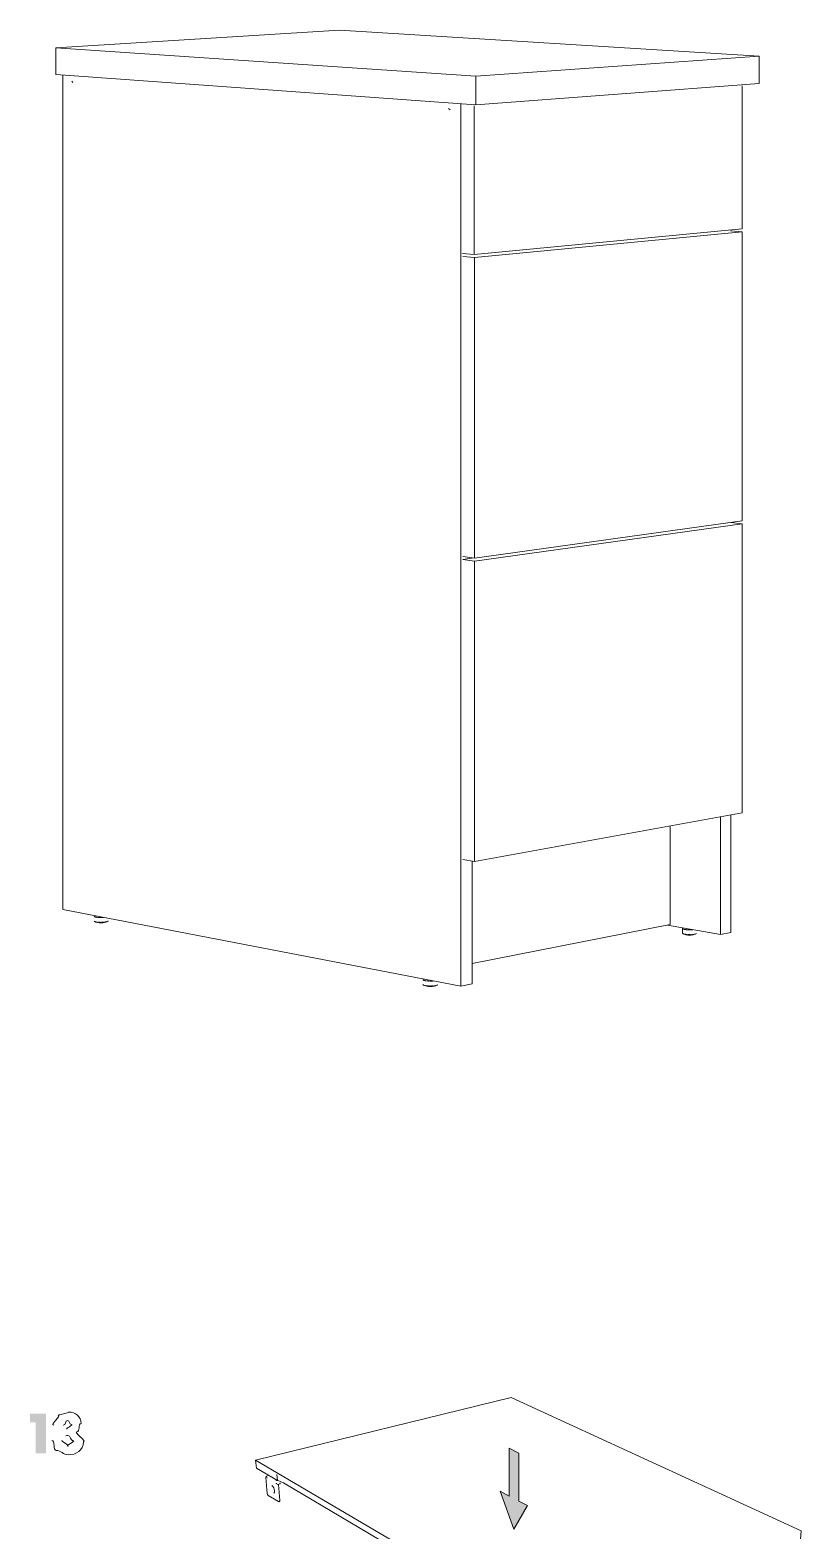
# Model space of a CAD drawing. Header units: metres. Extents: x -27.1 to 47.9, y -10.7 to 6.6.
# Drawn here: x 8.58 to 11.21, y 0.01 to 5.13 of the extents above; entities that cross this region are included whole.
import ezdxf

# ---------------------------------------------------------------- set-up
doc = ezdxf.new("R2010")
doc.units = ezdxf.units.M
doc.header["$MEASUREMENT"] = 0
doc.layers.add('PDF_Working_Num_Penna__7_Num_Penna__7_Num_Penna__7_Num_Penna__7_Num_Penna__7_Num_Penna__7', color=7, linetype='Continuous', lineweight=18)

msp = doc.modelspace()

# ---------------------------------------------------------------- hatches: boundary and pattern name
at = {"layer": 'PDF_Working_Num_Penna__7_Num_Penna__7_Num_Penna__7_Num_Penna__7_Num_Penna__7_Num_Penna__7', "linetype": 'Continuous', "lineweight": 18}
for points in [[(8.598, 0.382), (8.598, 0.2765), (8.6332, 0.2765), (8.6332, 0.4117), (8.5787, 0.4117), (8.5787, 0.382)], [(10.2488, 0.1134), (10.2488, 0.2769), (10.2156, 0.2945), (10.2156, 0.1306), (10.1843, 0.1467), (10.2313, 0.018), (10.2786, 0.0981)]]:
    msp.add_hatch(color=7, dxfattribs=at).paths.add_polyline_path(points)

# ---------------------------------------------------------------- linework, layer by layer
at = {"layer": 'PDF_Working_Num_Penna__7_Num_Penna__7_Num_Penna__7_Num_Penna__7_Num_Penna__7_Num_Penna__7', "color": 7, "linetype": 'Continuous', "lineweight": 18, "flags": 128}
for points in [[(9.6361, 5.1348), (8.6672, 5.0741)], [(9.6361, 5.1348), (11.0689, 5.045), (11.0689, 4.952)], [(8.6672, 5.0741), (8.6672, 4.9827)], [(8.6672, 5.0741), (10.1011, 4.9768)], [(11.0689, 5.045), (10.1011, 4.9768), (10.1011, 4.8799)], [(8.6672, 4.9827), (10.1011, 4.8799)], [(8.6912, 2.1324), (8.6912, 4.981)], [(10.1011, 4.8799), (11.0689, 4.952)], [(11.0111, 4.4557), (11.0111, 4.9439)], [(10.0505, 4.8835), (10.0505, 1.8708)], [(10.0963, 4.8756), (10.0963, 4.3681)], [(10.0566, 4.3717), (10.0963, 4.3681), (11.0111, 4.4557)], [(10.0968, 4.3578), (11.0116, 4.4458), (10.972, 4.4492)], [(11.0116, 3.4594), (11.0116, 4.4458)], [(10.0968, 3.3324), (10.0968, 4.3578), (10.057, 4.3614)], [(11.0116, 3.4594), (10.0968, 3.3324), (10.057, 3.3377)], [(10.9737, 3.4541), (11.0116, 3.4494), (10.0968, 3.322)], [(11.0116, 2.463), (11.0116, 3.4494)], [(10.095, 3.3327), (10.057, 3.3274)], [(10.0968, 2.2967), (10.0968, 3.322), (10.057, 3.3274)], [(11.0116, 2.463), (10.0968, 2.2967), (10.057, 2.3037)], [(10.7649, 2.0814), (10.7649, 2.4182)], [(10.9368, 2.4494), (10.9368, 2.0473)], [(10.9724, 2.4559), (10.9724, 2.0544)], [(10.0888, 2.2981), (10.0888, 1.8785)], [(10.0505, 1.8708), (8.6912, 2.1324)], [(10.0888, 1.9487), (10.7649, 2.0814)], [(10.7561, 2.0796), (10.9368, 2.0473), (10.9724, 2.0544)], [(10.0888, 1.8785), (10.0505, 1.8708)], [(10.2723, -0.29), (9.3494, 0.2533)], [(9.4219, 0.2041), (9.4237, 0.1832)], [(9.4274, 0.1701), (9.4321, 0.1155)]]:
    msp.add_lwpolyline(points, dxfattribs=at)
for points in [[(8.7216, 4.9597), (8.7248, 4.956)], [(10.0088, 4.8666), (10.0141, 4.8621)], [(8.8399, 2.0908), (8.8401, 2.0908), (8.8402, 2.0908)], [(8.8417, 2.0913), (8.8419, 2.0913)], [(10.8088, 2.0665), (10.809, 2.0665)], [(10.8135, 2.065), (10.8138, 2.065), (10.814, 2.0649)], [(10.8513, 2.0489), (10.8515, 2.0489)], [(9.9253, 1.8906), (9.9255, 1.8906)], [(9.9662, 1.8735), (9.9664, 1.8735), (9.9666, 1.8735)], [(9.968, 1.874), (9.9682, 1.874)], [(10.2488, 0.1134), (10.2488, 0.2769), (10.2156, 0.2945), (10.2156, 0.1306), (10.1843, 0.1467), (10.2313, 0.018), (10.2786, 0.0981)], [(9.3865, 0.1974), (9.386, 0.1972), (9.3854, 0.1969), (9.385, 0.1964), (9.3847, 0.196), (9.3844, 0.1954), (9.3843, 0.1948), (9.3843, 0.1942)], [(9.3865, 0.1974), (9.3886, 0.198)], [(9.3883, 0.1918), (9.3885, 0.1917), (9.3887, 0.1918), (9.3889, 0.192), (9.389, 0.1922), (9.389, 0.1926)], [(9.3884, 0.2008), (9.3886, 0.2014), (9.3888, 0.2019), (9.3891, 0.2024), (9.3895, 0.2029)], [(9.4191, 0.1825), (9.4193, 0.1831), (9.4195, 0.1837), (9.4198, 0.1842), (9.4201, 0.1847)], [(9.4197, 0.1747), (9.4198, 0.1743), (9.4199, 0.1738), (9.4201, 0.1733), (9.4203, 0.1729), (9.4206, 0.1726), (9.4208, 0.1724)], [(9.4249, 0.17), (9.4212, 0.1722)], [(9.4274, 0.1701), (9.4274, 0.1703), (9.4275, 0.1705), (9.4277, 0.1707), (9.4278, 0.1708)], [(9.4306, 0.1714), (9.4312, 0.1717), (9.4318, 0.172), (9.4324, 0.1725), (9.4329, 0.1731), (9.4332, 0.1737), (9.4335, 0.1744), (9.4336, 0.1751)], [(9.4274, 0.1114), (9.4278, 0.1111), (9.4281, 0.1111)], [(9.4285, 0.1111), (9.4309, 0.1118), (9.4312, 0.1119), (9.4315, 0.1121), (9.4318, 0.1125), (9.4319, 0.1129), (9.4321, 0.1135), (9.4321, 0.1141), (9.4321, 0.1147)]]:
    msp.add_lwpolyline(points, close=True, dxfattribs=at)
for points in [[(8.7982, 2.1088, 0.000369), (8.7979, 2.109)], [(8.7981, 2.1101, -0.019749), (8.7985, 2.1106)], [(8.7985, 2.1082), (8.7988, 2.1082, 0.038828)], [(8.8009, 2.1072), (8.8012, 2.1072, 0.003068), (8.8023, 2.1068), (8.8026, 2.1067), (8.8028, 2.1067)], [(8.8044, 2.1063), (8.8047, 2.1063), (8.8049, 2.1063), (8.8051, 2.1063, 0.009408), (8.8064, 2.1061, 0.188708), (8.8074, 2.1059, 0.009375)], [(8.81, 2.1056, 0.00839), (8.8116, 2.1055, 0.121257), (8.8129, 2.1054, 0.007978), (8.8145, 2.1053, 0.109201), (8.8158, 2.1052, 0.002479)], [(8.8189, 2.1051, 0.002508), (8.8206, 2.1051, 0.115385), (8.822, 2.1051, 0.0025), (8.8238, 2.1052, 0.11284), (8.8251, 2.1052, 0.000113), (8.8268, 2.1053, 0.111873), (8.8281, 2.1053, 0.002952), (8.8298, 2.1054, 0.094334)], [(8.821, 2.0887), (8.8212, 2.0887, 0.073171)], [(10.8082, 2.069), (10.808, 2.069), (10.8077, 2.0689), (10.8077, 2.0685, -0.087484)], [(10.8099, 2.066, 0.014486), (10.8101, 2.066), (10.8103, 2.0659)], [(10.8118, 2.0654), (10.812, 2.0654), (10.8122, 2.0654, 0.011473)], [(10.819, 2.0642, 0.004381), (10.8206, 2.064, 0.125068), (10.8218, 2.0638, -0.000215), (10.8235, 2.0637, 0.104193)], [(10.8278, 2.0635, 0.005025), (10.8296, 2.0634, 0.093553), (10.8309, 2.0634, 0.000082), (10.8327, 2.0634, 0.108588), (10.8341, 2.0634, 0.005168), (10.8358, 2.0634, 0.108827), (10.8372, 2.0635, 0.003044), (10.8389, 2.0635, 0.117385), (10.8402, 2.0636, 0.016041), (10.8418, 2.0637, 0.13161), (10.843, 2.0638, 0.017329)], [(9.9224, 1.8917), (9.9228, 1.8917, 0.005465), (9.9234, 1.8912, 0.006722), (9.9237, 1.8911), (9.9238, 1.8911)], [(9.9269, 1.8901), (9.9273, 1.8901), (9.9274, 1.8901), (9.9276, 1.8901, 0.009254), (9.9291, 1.8897), (9.9294, 1.8896), (9.9295, 1.8896), (9.9297, 1.8896), (9.9299, 1.8896, 0.011498), (9.9314, 1.8894, 0.170524), (9.9325, 1.8892, 0.005316)], [(9.9354, 1.8889, 0.014115), (9.9371, 1.8887, 0.135947), (9.9384, 1.8886, 0.002335), (9.9401, 1.8885, 0.101144), (9.9415, 1.8885, 0.002386)], [(9.9447, 1.8884, 0.000016), (9.9466, 1.8884, 0.103025), (9.948, 1.8884, 0.011869), (9.9498, 1.8884, 0.108028), (9.9512, 1.8884, -0.002906), (9.953, 1.8885, 0.111666), (9.9543, 1.8886, 0.002337), (9.9561, 1.8887, 0.089997)]]:
    msp.add_lwpolyline(points, format="xyb", close=True, dxfattribs=at)
for points in [[(8.845, 2.0929, -0.236831), (8.798, 2.0924)], [(10.8078, 2.0676), (10.8077, 2.0679), (10.8073, 2.0677), (10.8073, 2.0516, 0.061638), (10.8078, 2.0514), (10.8076, 2.0513, 0.245044), (10.8555, 2.0508)], [(9.971, 1.8758, -0.245908), (9.9215, 1.8755)], [(10.2731, -0.3214), (10.1745, -0.2629, 0.159648), (10.161, -0.2492), (9.4444, 0.1758, 0.08361), (9.4237, 0.1832), (9.352, 0.2259), (9.3494, 0.2533), (10.2228, 0.4673), (11.2124, 0.0113), (11.2111, -0.0178)], [(9.3843, 0.1942), (9.3892, 0.1394, 0.212842), (9.3923, 0.1327), (9.4274, 0.1114)], [(9.412, 0.1401, 0.1964), (9.4138, 0.1488, 0.257965), (9.4047, 0.1664)]]:
    msp.add_lwpolyline(points, format="xyb", dxfattribs=at)
at = {"layer": 'PDF_Working_Num_Penna__7_Num_Penna__7_Num_Penna__7_Num_Penna__7_Num_Penna__7_Num_Penna__7', "color": 7, "linetype": 'Continuous', "lineweight": 18}
for centre, radius, start, end in [((8.7986, 2.1062), 0.00286, 101.1495, 105.3315), ((8.7969, 2.1134), 0.00525, 285.6785, 287.72), ((8.7986, 2.0927), 0.000549, 231.4954, 255.3745), ((8.8028, 2.0919), 0.00126, 241.5229, 280.3613), ((8.8048, 2.0915), 0.00125, 239.9144, 283.9289), ((8.8071, 2.0914), 0.00157, 243.2619, 282.4075), ((8.8097, 2.0915), 0.00197, 247.5414, 280.9774), ((8.8183, 2.0923), 0.00322, 257.2323, 280.6749), ((8.8182, 2.0902), 0.00144, 265.4772, 274.5228), ((8.8213, 2.0923), 0.00328, 258.3735, 281.6265), ((8.8243, 2.0925), 0.00345, 260.633, 282.5057), ((8.833, 2.0917), 0.00207, 260.1984, 292.8077), ((8.838, 2.0917), 0.00139, 258.1532, 298.9083), ((8.8398, 2.0926), 0.00188, 292.0906, 297.7189), ((8.8433, 2.0927), 0.00092, 262.3838, 304.6879), ((8.8425, 2.0962), 0.00474, 280.2056, 282.4143), ((8.8443, 2.0935), 0.00122, 287.2465, 296.9724), ((8.849, 2.0795), 0.014, 105.0668, 105.9814), ((8.8438, 2.099), 0.00575, 286.9625, 288.5269), ((10.808, 2.0671), 0.00141, 109.4588, 117.3986), ((10.807, 2.0711), 0.0023, 287.7586, 292.514), ((10.8089, 2.0663), 0.000452, 107.2129, 125.9172), ((10.812, 2.0506), 0.00133, 241.9369, 278.0471), ((10.7941, 1.9158), 0.1504, 80.8893, 81.4375), ((10.8187, 2.0498), 0.00185, 243.7019, 279.2665), ((10.8516, 2.0493), 0.000636, 282.6256, 296.9721), ((10.8548, 2.0546), 0.0036, 283.1519, 286.501), ((10.8214, 2.0502), 0.00255, 251.0827, 278.8324), ((10.8243, 2.0504), 0.00299, 253.4072, 277.9608), ((10.8273, 2.0504), 0.00318, 255.6762, 279.6597), ((10.8303, 2.0505), 0.00339, 257.5355, 280.4275), ((10.8305, 2.048), 0.0011, 269.1446, 278.4836), ((10.8334, 2.0502), 0.00308, 258.1237, 282.9133), ((10.8363, 2.0484), 0.00151, 263.7557, 276.2443), ((10.8393, 2.0505), 0.00321, 261.8466, 284.6328), ((9.9217, 1.8925), 0.00131, 100.9674, 111.3212), ((9.9223, 1.893), 0.00146, 106.3757, 113.8969), ((9.9291, 1.8899), 0.000249, 212.0715, 249.9465), ((9.9379, 1.8746), 0.00277, 251.9619, 279.0379), ((9.941, 1.875), 0.00342, 255.6989, 278.8009), ((9.9441, 1.8749), 0.00334, 257.1921, 281.3389), ((9.9472, 1.8748), 0.00331, 258.6081, 282.8672), ((9.9504, 1.8751), 0.00352, 260.7913, 283.2103), ((9.9535, 1.8746), 0.00291, 260.247, 286.4859), ((9.9565, 1.8741), 0.00224, 259.043, 291.3955), ((9.9593, 1.8742), 0.00201, 259.8891, 294.0731), ((9.962, 1.8741), 0.00153, 257.7902, 298.8304), ((9.9678, 1.8761), 0.00218, 288.0604, 293.7886), ((9.9695, 1.8754), 0.00082, 261.6969, 308.9048), ((9.9704, 1.879), 0.00328, 282.6944, 286.7927)]:
    msp.add_arc(centre, radius, start, end, dxfattribs=at)
for points in [[(8.7978, 2.1096), (8.7979, 2.1096), (8.7976, 2.1095), (8.7976, 2.1095)], [(8.7976, 2.1095), (8.7977, 2.1095), (8.7978, 2.1094), (8.7978, 2.1094)], [(8.7981, 2.1099), (8.7982, 2.1099), (8.7978, 2.1096), (8.7979, 2.1096)], [(8.7978, 2.109), (8.7979, 2.109), (8.7979, 2.1088), (8.7979, 2.1088)], [(8.7981, 2.1101), (8.7983, 2.1101), (8.7979, 2.1101), (8.7979, 2.1101)], [(8.7979, 2.1101), (8.798, 2.1101), (8.798, 2.1099), (8.798, 2.1099)], [(8.7979, 2.1093), (8.798, 2.1093), (8.7979, 2.109), (8.798, 2.109)], [(8.7982, 2.1088), (8.7983, 2.1088), (8.7983, 2.1084), (8.7985, 2.1084)], [(8.7983, 2.1084), (8.7985, 2.1084), (8.7985, 2.1082), (8.7985, 2.1082)], [(8.7986, 2.1107), (8.7987, 2.1107), (8.7985, 2.1105), (8.7985, 2.1105)], [(8.7987, 2.1107), (8.7988, 2.1107), (8.7986, 2.1107), (8.7986, 2.1107)], [(8.7993, 2.1079), (8.7995, 2.1079), (8.7993, 2.1078), (8.7993, 2.1078)], [(8.7993, 2.1078), (8.7994, 2.1078), (8.7995, 2.1077), (8.7995, 2.1077)], [(8.7998, 2.1077), (8.8001, 2.1077), (8.8003, 2.1074), (8.8006, 2.1074)], [(8.8006, 2.1074), (8.8007, 2.1074), (8.8006, 2.1072), (8.8006, 2.1072)], [(8.8006, 2.1072), (8.8007, 2.1072), (8.8009, 2.1072), (8.8009, 2.1072)], [(8.8022, 2.1069), (8.8023, 2.1069), (8.8023, 2.1068), (8.8023, 2.1068)], [(8.803, 2.1067), (8.8034, 2.1067), (8.8038, 2.1064), (8.8042, 2.1064)], [(8.8042, 2.1064), (8.8043, 2.1064), (8.8044, 2.1063), (8.8044, 2.1063)], [(8.8089, 2.1057), (8.8093, 2.1057), (8.8097, 2.1056), (8.81, 2.1056)], [(8.8175, 2.1052), (8.818, 2.1052), (8.8184, 2.1052), (8.8189, 2.1052)], [(8.7976, 2.0934), (8.7976, 2.0934), (8.7976, 2.0933), (8.7976, 2.0933)], [(8.7976, 2.0934), (8.7977, 2.0934), (8.7977, 2.0933), (8.7977, 2.0933)], [(8.7976, 2.0933), (8.7978, 2.0933), (8.7977, 2.0931), (8.7977, 2.0931)], [(8.7977, 2.0929), (8.7978, 2.0929), (8.7977, 2.0927), (8.7978, 2.0927)], [(8.7977, 2.0929), (8.7979, 2.0929), (8.798, 2.0927), (8.7982, 2.0927)], [(8.7978, 2.0927), (8.7979, 2.0927), (8.7979, 2.0926), (8.7979, 2.0926)], [(8.7979, 2.0926), (8.798, 2.0926), (8.7981, 2.0925), (8.7981, 2.0925)], [(8.7983, 2.0923), (8.7984, 2.0923), (8.7983, 2.0921), (8.7984, 2.0921)], [(8.7984, 2.0921), (8.7985, 2.0921), (8.7985, 2.092), (8.7985, 2.092)], [(8.7985, 2.092), (8.7986, 2.092), (8.7987, 2.0919), (8.7987, 2.0919)], [(8.7988, 2.0922), (8.7989, 2.0922), (8.7988, 2.092), (8.7988, 2.092)], [(8.7992, 2.0918), (8.7994, 2.0918), (8.7993, 2.0916), (8.7993, 2.0916)], [(8.7992, 2.0918), (8.7994, 2.0918), (8.7996, 2.0916), (8.7998, 2.0916)], [(8.7993, 2.0916), (8.7994, 2.0916), (8.7994, 2.0914), (8.7994, 2.0914)], [(8.7995, 2.0914), (8.7996, 2.0914), (8.7996, 2.0914), (8.7997, 2.0914)], [(8.7998, 2.0915), (8.8, 2.0915), (8.7997, 2.0914), (8.7997, 2.0914)], [(8.7998, 2.0916), (8.7999, 2.0916), (8.7998, 2.0915), (8.7998, 2.0915)], [(8.8005, 2.0913), (8.8006, 2.0913), (8.8005, 2.0911), (8.8006, 2.0911)], [(8.8005, 2.0913), (8.8008, 2.0913), (8.801, 2.0911), (8.8012, 2.0911)], [(8.8006, 2.0911), (8.8007, 2.0911), (8.8007, 2.091), (8.8007, 2.091)], [(8.8007, 2.091), (8.8008, 2.091), (8.8008, 2.0909), (8.8009, 2.0909)], [(8.8009, 2.0909), (8.8009, 2.0909), (8.801, 2.0909), (8.801, 2.0909)], [(8.8012, 2.091), (8.8014, 2.091), (8.801, 2.0909), (8.801, 2.0909)], [(8.8012, 2.0911), (8.8014, 2.0911), (8.8012, 2.091), (8.8012, 2.091)], [(8.8022, 2.0908), (8.8023, 2.0908), (8.8022, 2.0906), (8.8022, 2.0906)], [(8.8022, 2.0906), (8.8024, 2.0906), (8.8023, 2.0905), (8.8024, 2.0905)], [(8.8024, 2.0905), (8.8025, 2.0905), (8.8025, 2.0904), (8.8026, 2.0904)], [(8.803, 2.0905), (8.8032, 2.0905), (8.8027, 2.0904), (8.8028, 2.0904)], [(8.803, 2.0907), (8.8031, 2.0907), (8.8029, 2.0905), (8.803, 2.0905)], [(8.8041, 2.0904), (8.8043, 2.0904), (8.8042, 2.0902), (8.8042, 2.0902)], [(8.8042, 2.0902), (8.8043, 2.0902), (8.8043, 2.09), (8.8044, 2.09)], [(8.8044, 2.09), (8.8045, 2.09), (8.8045, 2.09), (8.8045, 2.09)], [(8.805, 2.0901), (8.8051, 2.0901), (8.8049, 2.09), (8.8049, 2.09)], [(8.8051, 2.0902), (8.8052, 2.0902), (8.805, 2.0901), (8.805, 2.0901)], [(8.8072, 2.0896), (8.8073, 2.0896), (8.807, 2.0896), (8.8071, 2.0896)], [(8.8074, 2.0897), (8.8075, 2.0897), (8.8072, 2.0896), (8.8072, 2.0896)], [(8.8074, 2.0899), (8.8076, 2.0899), (8.8074, 2.0897), (8.8074, 2.0897)], [(8.8091, 2.0894), (8.8092, 2.0894), (8.8089, 2.0896), (8.8089, 2.0896)], [(8.8091, 2.0894), (8.8092, 2.0894), (8.8092, 2.0893), (8.8093, 2.0893)], [(8.8093, 2.0893), (8.8094, 2.0893), (8.8094, 2.0893), (8.8095, 2.0893)], [(8.8095, 2.0893), (8.8096, 2.0893), (8.8096, 2.0893), (8.8097, 2.0893)], [(8.8098, 2.0893), (8.8098, 2.0893), (8.8096, 2.0893), (8.8097, 2.0893)], [(8.81, 2.0894), (8.8101, 2.0894), (8.8098, 2.0893), (8.8098, 2.0893)], [(8.81, 2.0896), (8.8102, 2.0896), (8.81, 2.0894), (8.81, 2.0894)], [(8.8117, 2.0892), (8.8119, 2.0892), (8.8116, 2.0894), (8.8116, 2.0894)], [(8.8116, 2.0894), (8.812, 2.0894), (8.8124, 2.0893), (8.8129, 2.0893)], [(8.8119, 2.0891), (8.8121, 2.0891), (8.8117, 2.0892), (8.8117, 2.0892)], [(8.8119, 2.0891), (8.8121, 2.0891), (8.8122, 2.089), (8.8122, 2.089)], [(8.8128, 2.0892), (8.8129, 2.0892), (8.8126, 2.0891), (8.8126, 2.0891)], [(8.8129, 2.0893), (8.813, 2.0893), (8.8127, 2.0892), (8.8128, 2.0892)], [(8.8145, 2.0892), (8.815, 2.0892), (8.8154, 2.0892), (8.8158, 2.0892)], [(8.8147, 2.089), (8.8149, 2.089), (8.8145, 2.0891), (8.8146, 2.0891)], [(8.8149, 2.0889), (8.8149, 2.0889), (8.8147, 2.089), (8.8147, 2.089)], [(8.8149, 2.0889), (8.8149, 2.0889), (8.815, 2.0889), (8.8151, 2.0889)], [(8.8151, 2.0889), (8.8152, 2.0889), (8.8152, 2.0889), (8.8153, 2.0889)], [(8.8156, 2.0889), (8.8156, 2.0889), (8.8153, 2.0889), (8.8154, 2.0889)], [(8.8157, 2.089), (8.8159, 2.089), (8.8155, 2.0889), (8.8156, 2.0889)], [(8.8158, 2.0892), (8.8159, 2.0892), (8.8157, 2.089), (8.8157, 2.089)], [(8.8177, 2.0888), (8.8179, 2.0888), (8.8175, 2.089), (8.8176, 2.089)], [(8.8179, 2.0888), (8.8181, 2.0888), (8.8177, 2.0888), (8.8177, 2.0888)], [(8.8179, 2.0888), (8.818, 2.0888), (8.8181, 2.0888), (8.8181, 2.0888)], [(8.8186, 2.0888), (8.8187, 2.0888), (8.8184, 2.0888), (8.8184, 2.0888)], [(8.8188, 2.0889), (8.8189, 2.0889), (8.8186, 2.0888), (8.8186, 2.0888)], [(8.8189, 2.0891), (8.819, 2.0891), (8.8188, 2.0889), (8.8188, 2.0889)], [(8.8208, 2.0888), (8.821, 2.0888), (8.8206, 2.089), (8.8207, 2.089)], [(8.821, 2.0888), (8.8212, 2.0888), (8.8208, 2.0888), (8.8208, 2.0888)], [(8.8217, 2.0888), (8.8218, 2.0888), (8.8215, 2.0888), (8.8215, 2.0888)], [(8.8219, 2.0889), (8.822, 2.0889), (8.8217, 2.0888), (8.8217, 2.0888)], [(8.822, 2.0891), (8.8221, 2.0891), (8.8219, 2.0889), (8.8219, 2.0889)], [(8.8239, 2.0888), (8.8241, 2.0888), (8.8238, 2.089), (8.8238, 2.089)], [(8.8242, 2.0888), (8.8243, 2.0888), (8.8239, 2.0888), (8.8239, 2.0888)], [(8.8242, 2.0888), (8.8242, 2.0888), (8.8243, 2.0888), (8.8243, 2.0888)], [(8.8243, 2.0888), (8.8244, 2.0888), (8.8245, 2.0888), (8.8246, 2.0888)], [(8.8248, 2.0888), (8.8249, 2.0888), (8.8246, 2.0888), (8.8247, 2.0888)], [(8.825, 2.089), (8.8251, 2.089), (8.8248, 2.0888), (8.8248, 2.0888)], [(8.8251, 2.0891), (8.8252, 2.0891), (8.825, 2.089), (8.825, 2.089)], [(8.8268, 2.0892), (8.8273, 2.0892), (8.8277, 2.0893), (8.8281, 2.0893)], [(8.8269, 2.089), (8.827, 2.089), (8.8268, 2.0892), (8.8268, 2.0892)], [(8.8271, 2.0889), (8.8273, 2.0889), (8.8269, 2.089), (8.8269, 2.089)], [(8.8275, 2.0889), (8.8276, 2.0889), (8.827, 2.0889), (8.8271, 2.0889)], [(8.8281, 2.0891), (8.8282, 2.0891), (8.8278, 2.089), (8.8279, 2.089)], [(8.8281, 2.0893), (8.8282, 2.0893), (8.828, 2.0891), (8.8281, 2.0891)], [(8.8298, 2.0894), (8.8302, 2.0894), (8.8306, 2.0895), (8.831, 2.0895)], [(8.8299, 2.0892), (8.83, 2.0892), (8.8298, 2.0894), (8.8298, 2.0894)], [(8.8301, 2.0891), (8.8303, 2.0891), (8.8299, 2.0892), (8.8299, 2.0892)], [(8.8304, 2.0891), (8.8305, 2.0891), (8.83, 2.0891), (8.8301, 2.0891)], [(8.831, 2.0893), (8.8311, 2.0893), (8.8307, 2.0892), (8.8308, 2.0892)], [(8.831, 2.0895), (8.8312, 2.0895), (8.831, 2.0893), (8.831, 2.0893)], [(8.8327, 2.0895), (8.8328, 2.0895), (8.8326, 2.0896), (8.8326, 2.0896)], [(8.8329, 2.0894), (8.8331, 2.0894), (8.8327, 2.0895), (8.8327, 2.0895)], [(8.8332, 2.0894), (8.8333, 2.0894), (8.8328, 2.0894), (8.8329, 2.0894)], [(8.8338, 2.0896), (8.8339, 2.0896), (8.8336, 2.0895), (8.8336, 2.0895)], [(8.8338, 2.0898), (8.8339, 2.0898), (8.8337, 2.0896), (8.8338, 2.0896)], [(8.8353, 2.09), (8.8357, 2.09), (8.836, 2.0901), (8.8364, 2.0901)], [(8.8355, 2.0897), (8.8356, 2.0897), (8.8353, 2.0898), (8.8353, 2.0898)], [(8.8356, 2.0897), (8.8358, 2.0897), (8.8354, 2.0897), (8.8355, 2.0897)], [(8.8362, 2.0898), (8.8362, 2.0898), (8.8358, 2.0897), (8.8359, 2.0897)], [(8.8363, 2.0899), (8.8364, 2.0899), (8.8361, 2.0898), (8.8362, 2.0898)], [(8.8364, 2.0901), (8.8365, 2.0901), (8.8363, 2.0899), (8.8363, 2.0899)], [(8.8379, 2.0901), (8.8381, 2.0901), (8.8377, 2.0903), (8.8377, 2.0903)], [(8.838, 2.0901), (8.8381, 2.0901), (8.8378, 2.0901), (8.8379, 2.0901)], [(8.84, 2.0905), (8.8402, 2.0905), (8.8398, 2.0908), (8.8399, 2.0908)], [(8.8401, 2.0905), (8.8402, 2.0905), (8.84, 2.0905), (8.84, 2.0905)], [(8.8401, 2.0905), (8.8402, 2.0905), (8.8402, 2.0905), (8.8403, 2.0905)], [(8.8403, 2.0906), (8.8404, 2.0906), (8.8404, 2.0906), (8.8405, 2.0906)], [(8.8405, 2.0906), (8.8407, 2.0906), (8.8406, 2.0908), (8.8407, 2.0908)], [(8.8407, 2.0908), (8.8408, 2.0908), (8.8407, 2.0909), (8.8407, 2.0909)], [(8.8417, 2.0911), (8.8418, 2.0911), (8.8417, 2.0912), (8.8417, 2.0912)], [(8.8419, 2.091), (8.842, 2.091), (8.8417, 2.0911), (8.8417, 2.0911)], [(8.8419, 2.091), (8.842, 2.091), (8.842, 2.091), (8.8421, 2.091)], [(8.8421, 2.091), (8.8423, 2.091), (8.8423, 2.0912), (8.8423, 2.0912)], [(8.8422, 2.0913), (8.8423, 2.0913), (8.8424, 2.0914), (8.8424, 2.0914)], [(8.8423, 2.0912), (8.8425, 2.0912), (8.8424, 2.0914), (8.8424, 2.0914)], [(8.8433, 2.0915), (8.8435, 2.0915), (8.8432, 2.0917), (8.8432, 2.0917)], [(8.8435, 2.0916), (8.8436, 2.0916), (8.8436, 2.0916), (8.8437, 2.0916)], [(8.8437, 2.0916), (8.8438, 2.0916), (8.8438, 2.0918), (8.8438, 2.0918)], [(8.8444, 2.0921), (8.8446, 2.0921), (8.8443, 2.0923), (8.8443, 2.0923)], [(8.8444, 2.0921), (8.8445, 2.0921), (8.8445, 2.0921), (8.8446, 2.0921)], [(8.8446, 2.0921), (8.8448, 2.0921), (8.8447, 2.0923), (8.8448, 2.0923)], [(8.8448, 2.0923), (8.8449, 2.0923), (8.8448, 2.0925), (8.8448, 2.0925)], [(8.8451, 2.0926), (8.8453, 2.0926), (8.845, 2.0929), (8.845, 2.0929)], [(8.8451, 2.0926), (8.8451, 2.0926), (8.8452, 2.0927), (8.8453, 2.0927)], [(8.8453, 2.0927), (8.8454, 2.0927), (8.8454, 2.0929), (8.8454, 2.0929)], [(8.8454, 2.0929), (8.8456, 2.0929), (8.8455, 2.093), (8.8455, 2.093)], [(8.8455, 2.0933), (8.8456, 2.0933), (8.8456, 2.0934), (8.8456, 2.0934)], [(8.8456, 2.0934), (8.8458, 2.0934), (8.8457, 2.0936), (8.8457, 2.0936)], [(10.8073, 2.0516), (10.8074, 2.0516), (10.8074, 2.0514), (10.8074, 2.0514)], [(10.8074, 2.0684), (10.8075, 2.0684), (10.8075, 2.0682), (10.8075, 2.0682)], [(10.8075, 2.0679), (10.8076, 2.0679), (10.8074, 2.0678), (10.8074, 2.0678)], [(10.8074, 2.0678), (10.8075, 2.0678), (10.8076, 2.0677), (10.8076, 2.0677)], [(10.8074, 2.0514), (10.8075, 2.0514), (10.8075, 2.0513), (10.8075, 2.0513)], [(10.8076, 2.0682), (10.8077, 2.0682), (10.8075, 2.0679), (10.8076, 2.0679)], [(10.8075, 2.0513), (10.8076, 2.0513), (10.8077, 2.0512), (10.8077, 2.0512)], [(10.8077, 2.0689), (10.8079, 2.0689), (10.8079, 2.0688), (10.8079, 2.0688)], [(10.8078, 2.0514), (10.8079, 2.0514), (10.8077, 2.0513), (10.8077, 2.0513)], [(10.8078, 2.0676), (10.8079, 2.0676), (10.8079, 2.0673), (10.808, 2.0673)], [(10.808, 2.0673), (10.8081, 2.0673), (10.8078, 2.0672), (10.8078, 2.0672)], [(10.8078, 2.0672), (10.8079, 2.0672), (10.808, 2.0671), (10.808, 2.0671)], [(10.8078, 2.051), (10.8079, 2.051), (10.8078, 2.0508), (10.8078, 2.0508)], [(10.8078, 2.051), (10.808, 2.051), (10.8081, 2.0509), (10.8083, 2.0509)], [(10.8078, 2.0508), (10.808, 2.0508), (10.808, 2.0507), (10.808, 2.0507)], [(10.808, 2.0507), (10.8081, 2.0507), (10.8081, 2.0506), (10.8082, 2.0506)], [(10.8085, 2.0693), (10.8086, 2.0693), (10.8081, 2.069), (10.8082, 2.069)], [(10.8083, 2.067), (10.8085, 2.067), (10.8086, 2.0667), (10.8087, 2.0667)], [(10.8086, 2.0667), (10.8088, 2.0667), (10.8088, 2.0665), (10.8088, 2.0665)], [(10.8086, 2.0505), (10.8087, 2.0505), (10.8086, 2.0503), (10.8086, 2.0503)], [(10.8086, 2.0504), (10.8088, 2.0504), (10.809, 2.0503), (10.8092, 2.0503)], [(10.8086, 2.0503), (10.8088, 2.0503), (10.8087, 2.0501), (10.8088, 2.0501)], [(10.8088, 2.0501), (10.8089, 2.0501), (10.8089, 2.0501), (10.8089, 2.0501)], [(10.8092, 2.0665), (10.8095, 2.0665), (10.8096, 2.0661), (10.8099, 2.0661)], [(10.8092, 2.0503), (10.8093, 2.0503), (10.8092, 2.0501), (10.8092, 2.0501)], [(10.8098, 2.0499), (10.8099, 2.0499), (10.8098, 2.0498), (10.8098, 2.0498)], [(10.8098, 2.0499), (10.8101, 2.0499), (10.8102, 2.0497), (10.8105, 2.0497)], [(10.8098, 2.0498), (10.81, 2.0498), (10.8099, 2.0496), (10.81, 2.0496)], [(10.8099, 2.0661), (10.81, 2.0661), (10.8099, 2.066), (10.8099, 2.066)], [(10.81, 2.0496), (10.8101, 2.0496), (10.8101, 2.0495), (10.8101, 2.0495)], [(10.8101, 2.0495), (10.8102, 2.0495), (10.8102, 2.0495), (10.8103, 2.0495)], [(10.8105, 2.0496), (10.8106, 2.0496), (10.8103, 2.0495), (10.8103, 2.0495)], [(10.8105, 2.0497), (10.8106, 2.0497), (10.8104, 2.0496), (10.8105, 2.0496)], [(10.8105, 2.0659), (10.8108, 2.0659), (10.8111, 2.0656), (10.8114, 2.0656)], [(10.8114, 2.0656), (10.8115, 2.0656), (10.8115, 2.0655), (10.8115, 2.0655)], [(10.8114, 2.0494), (10.8115, 2.0494), (10.8114, 2.0492), (10.8114, 2.0492)], [(10.8114, 2.0492), (10.8115, 2.0492), (10.8115, 2.0491), (10.8115, 2.0491)], [(10.8115, 2.0655), (10.8116, 2.0655), (10.8118, 2.0654), (10.8118, 2.0654)], [(10.8115, 2.0491), (10.8117, 2.0491), (10.8117, 2.049), (10.8117, 2.049)], [(10.8121, 2.0491), (10.8123, 2.0491), (10.8119, 2.049), (10.8119, 2.049)], [(10.8122, 2.0492), (10.8123, 2.0492), (10.8121, 2.0491), (10.8121, 2.0491)], [(10.8132, 2.0489), (10.8136, 2.0489), (10.8138, 2.0487), (10.8142, 2.0487)], [(10.8133, 2.0651), (10.8134, 2.0651), (10.8135, 2.065), (10.8135, 2.065)], [(10.8133, 2.0489), (10.8134, 2.0489), (10.8133, 2.0487), (10.8133, 2.0487)], [(10.8133, 2.0487), (10.8134, 2.0487), (10.8134, 2.0486), (10.8134, 2.0486)], [(10.8134, 2.0486), (10.8136, 2.0486), (10.8136, 2.0485), (10.8136, 2.0485)], [(10.8141, 2.0486), (10.8142, 2.0486), (10.814, 2.0485), (10.814, 2.0485)], [(10.8142, 2.0487), (10.8143, 2.0487), (10.8141, 2.0486), (10.8141, 2.0486)], [(10.8142, 2.0649), (10.8146, 2.0649), (10.815, 2.0647), (10.8154, 2.0647)], [(10.8155, 2.0647), (10.8158, 2.0647), (10.8161, 2.0645), (10.8165, 2.0645)], [(10.8155, 2.0485), (10.8158, 2.0485), (10.8161, 2.0483), (10.8165, 2.0483)], [(10.8164, 2.0482), (10.8165, 2.0482), (10.8162, 2.0481), (10.8163, 2.0481)], [(10.8165, 2.0483), (10.8166, 2.0483), (10.8164, 2.0482), (10.8164, 2.0482)], [(10.818, 2.0479), (10.8181, 2.0479), (10.8178, 2.0481), (10.8179, 2.0481)], [(10.8179, 2.0643), (10.8183, 2.0643), (10.8186, 2.0642), (10.819, 2.0642)], [(10.8247, 2.0636), (10.8253, 2.0636), (10.8259, 2.0635), (10.8265, 2.0635)], [(10.8265, 2.0635), (10.8269, 2.0635), (10.8274, 2.0635), (10.8278, 2.0635)], [(10.8471, 2.0481), (10.8474, 2.0481), (10.8477, 2.0483), (10.8481, 2.0483)], [(10.8493, 2.0485), (10.8496, 2.0485), (10.8499, 2.0486), (10.8502, 2.0486)], [(10.8495, 2.0483), (10.8497, 2.0483), (10.8493, 2.0485), (10.8493, 2.0485)], [(10.8496, 2.0482), (10.8497, 2.0482), (10.8494, 2.0483), (10.8495, 2.0483)], [(10.8496, 2.0482), (10.8497, 2.0482), (10.8497, 2.0482), (10.8498, 2.0482)], [(10.8498, 2.0483), (10.8499, 2.0483), (10.8499, 2.0483), (10.85, 2.0483)], [(10.85, 2.0483), (10.8501, 2.0483), (10.8501, 2.0484), (10.8502, 2.0484)], [(10.8502, 2.0484), (10.8503, 2.0484), (10.8502, 2.0486), (10.8502, 2.0486)], [(10.8513, 2.0487), (10.8514, 2.0487), (10.8512, 2.0489), (10.8513, 2.0489)], [(10.8515, 2.0487), (10.8516, 2.0487), (10.8513, 2.0487), (10.8513, 2.0487)], [(10.8515, 2.0487), (10.8516, 2.0487), (10.8516, 2.0487), (10.8517, 2.0487)], [(10.8518, 2.049), (10.8519, 2.049), (10.852, 2.049), (10.852, 2.049)], [(10.8519, 2.0488), (10.852, 2.0488), (10.852, 2.0489), (10.852, 2.0489)], [(10.852, 2.0489), (10.8522, 2.0489), (10.8521, 2.0491), (10.8521, 2.0491)], [(10.8529, 2.0494), (10.8531, 2.0494), (10.8533, 2.0496), (10.8536, 2.0496)], [(10.8529, 2.0492), (10.853, 2.0492), (10.8529, 2.0494), (10.8529, 2.0494)], [(10.8531, 2.0492), (10.8532, 2.0492), (10.8529, 2.0492), (10.8529, 2.0492)], [(10.8532, 2.0492), (10.8533, 2.0492), (10.8534, 2.0493), (10.8534, 2.0493)], [(10.8534, 2.0493), (10.8536, 2.0493), (10.8535, 2.0495), (10.8536, 2.0495)], [(10.8543, 2.0497), (10.8545, 2.0497), (10.8541, 2.0499), (10.8542, 2.0499)], [(10.8543, 2.0497), (10.8543, 2.0497), (10.8544, 2.0497), (10.8545, 2.0497)], [(10.8545, 2.05), (10.8546, 2.05), (10.8547, 2.0501), (10.8547, 2.0501)], [(10.8545, 2.0497), (10.8546, 2.0497), (10.8546, 2.0499), (10.8547, 2.0499)], [(10.8547, 2.0499), (10.8548, 2.0499), (10.8547, 2.0501), (10.8547, 2.0501)], [(10.8551, 2.0503), (10.8553, 2.0503), (10.855, 2.0505), (10.855, 2.0505)], [(10.8552, 2.0503), (10.8554, 2.0503), (10.8554, 2.0505), (10.8554, 2.0505)], [(10.8553, 2.0506), (10.8554, 2.0506), (10.8555, 2.0506), (10.8555, 2.0506)], [(10.8554, 2.0505), (10.8556, 2.0505), (10.8554, 2.0507), (10.8555, 2.0507)], [(10.8555, 2.0508), (10.8556, 2.0508), (10.8556, 2.0509), (10.8556, 2.0509)], [(10.8556, 2.0509), (10.8558, 2.0509), (10.8558, 2.051), (10.8558, 2.051)], [(10.8558, 2.051), (10.8559, 2.051), (10.8558, 2.0512), (10.8559, 2.0512)], [(10.8182, 2.0478), (10.8183, 2.0478), (10.8179, 2.0479), (10.818, 2.0479)], [(10.8185, 2.0477), (10.8186, 2.0477), (10.8181, 2.0478), (10.8182, 2.0478)], [(10.8188, 2.0477), (10.8189, 2.0477), (10.8184, 2.0477), (10.8185, 2.0477)], [(10.819, 2.0478), (10.8191, 2.0478), (10.8188, 2.0477), (10.8188, 2.0477)], [(10.819, 2.048), (10.8191, 2.048), (10.8189, 2.0478), (10.819, 2.0478)], [(10.8207, 2.0476), (10.8208, 2.0476), (10.8206, 2.0478), (10.8206, 2.0478)], [(10.8208, 2.0474), (10.821, 2.0474), (10.8206, 2.0476), (10.8207, 2.0476)], [(10.8208, 2.0474), (10.821, 2.0474), (10.821, 2.0474), (10.8211, 2.0474)], [(10.8211, 2.0474), (10.8211, 2.0474), (10.8212, 2.0474), (10.8213, 2.0474)], [(10.8215, 2.0474), (10.8216, 2.0474), (10.8214, 2.0474), (10.8214, 2.0474)], [(10.8217, 2.0475), (10.8219, 2.0475), (10.8215, 2.0474), (10.8215, 2.0474)], [(10.8218, 2.0477), (10.8219, 2.0477), (10.8217, 2.0475), (10.8217, 2.0475)], [(10.8237, 2.0472), (10.8238, 2.0472), (10.8235, 2.0474), (10.8235, 2.0474)], [(10.8238, 2.0472), (10.8238, 2.0472), (10.8236, 2.0472), (10.8237, 2.0472)], [(10.8238, 2.0472), (10.8239, 2.0472), (10.824, 2.0472), (10.8241, 2.0472)], [(10.8241, 2.0472), (10.8241, 2.0472), (10.8242, 2.0471), (10.8243, 2.0471)], [(10.8247, 2.0473), (10.8248, 2.0473), (10.8245, 2.0472), (10.8245, 2.0472)], [(10.8247, 2.0474), (10.8248, 2.0474), (10.8246, 2.0473), (10.8247, 2.0473)], [(10.8267, 2.047), (10.8268, 2.047), (10.8265, 2.0472), (10.8265, 2.0472)], [(10.8269, 2.047), (10.827, 2.047), (10.8267, 2.047), (10.8267, 2.047)], [(10.8269, 2.047), (10.8269, 2.047), (10.827, 2.047), (10.8271, 2.047)], [(10.8271, 2.047), (10.8271, 2.047), (10.8272, 2.0469), (10.8273, 2.0469)], [(10.8275, 2.047), (10.8276, 2.047), (10.8273, 2.047), (10.8274, 2.047)], [(10.8277, 2.0471), (10.8279, 2.0471), (10.8275, 2.047), (10.8275, 2.047)], [(10.8278, 2.0473), (10.8279, 2.0473), (10.8277, 2.0471), (10.8277, 2.0471)], [(10.8298, 2.0469), (10.8299, 2.0469), (10.8296, 2.0471), (10.8296, 2.0471)], [(10.83, 2.0469), (10.8301, 2.0469), (10.8297, 2.0469), (10.8298, 2.0469)], [(10.83, 2.0469), (10.83, 2.0469), (10.8301, 2.0469), (10.8302, 2.0469)], [(10.8308, 2.047), (10.831, 2.047), (10.8306, 2.0469), (10.8307, 2.0469)], [(10.8309, 2.0472), (10.831, 2.0472), (10.8308, 2.047), (10.8308, 2.047)], [(10.8329, 2.0469), (10.8331, 2.0469), (10.8327, 2.047), (10.8328, 2.047)], [(10.8331, 2.0469), (10.8333, 2.0469), (10.8329, 2.0469), (10.8329, 2.0469)], [(10.8331, 2.0469), (10.8332, 2.0469), (10.8333, 2.0468), (10.8333, 2.0468)], [(10.8338, 2.0469), (10.8339, 2.0469), (10.8336, 2.0469), (10.8336, 2.0469)], [(10.834, 2.047), (10.8341, 2.047), (10.8338, 2.0469), (10.8338, 2.0469)], [(10.8341, 2.0472), (10.8342, 2.0472), (10.834, 2.047), (10.834, 2.047)], [(10.8358, 2.0472), (10.8363, 2.0472), (10.8367, 2.0473), (10.8372, 2.0473)], [(10.8359, 2.047), (10.8361, 2.047), (10.8358, 2.0472), (10.8358, 2.0472)], [(10.8362, 2.0469), (10.8363, 2.0469), (10.8359, 2.047), (10.8359, 2.047)], [(10.8369, 2.0469), (10.837, 2.0469), (10.8367, 2.0469), (10.8368, 2.0469)], [(10.8371, 2.0471), (10.8373, 2.0471), (10.8369, 2.0469), (10.8369, 2.0469)], [(10.8372, 2.0473), (10.8373, 2.0473), (10.8371, 2.0471), (10.8371, 2.0471)], [(10.839, 2.0471), (10.8391, 2.0471), (10.8389, 2.0473), (10.8389, 2.0473)], [(10.8392, 2.047), (10.8393, 2.047), (10.8389, 2.0471), (10.839, 2.0471)], [(10.8395, 2.047), (10.8396, 2.047), (10.8391, 2.047), (10.8392, 2.047)], [(10.8401, 2.0472), (10.8402, 2.0472), (10.8399, 2.0471), (10.8399, 2.0471)], [(10.8402, 2.0474), (10.8403, 2.0474), (10.8401, 2.0472), (10.8401, 2.0472)], [(10.8418, 2.0475), (10.8422, 2.0475), (10.8426, 2.0476), (10.843, 2.0476)], [(10.8419, 2.0473), (10.842, 2.0473), (10.8418, 2.0475), (10.8418, 2.0475)], [(10.8421, 2.0472), (10.8423, 2.0472), (10.8419, 2.0473), (10.8419, 2.0473)], [(10.8424, 2.0472), (10.8425, 2.0472), (10.842, 2.0472), (10.8421, 2.0472)], [(10.8429, 2.0474), (10.8431, 2.0474), (10.8427, 2.0473), (10.8428, 2.0473)], [(10.843, 2.0476), (10.8431, 2.0476), (10.8429, 2.0474), (10.8429, 2.0474)], [(10.8445, 2.0478), (10.8449, 2.0478), (10.8453, 2.0479), (10.8457, 2.0479)], [(10.8447, 2.0475), (10.8449, 2.0475), (10.8445, 2.0477), (10.8446, 2.0477)], [(10.8449, 2.0475), (10.845, 2.0475), (10.8447, 2.0475), (10.8447, 2.0475)], [(10.8449, 2.0475), (10.845, 2.0475), (10.845, 2.0475), (10.8451, 2.0475)], [(10.8451, 2.0475), (10.8452, 2.0475), (10.8452, 2.0475), (10.8453, 2.0475)], [(10.8453, 2.0475), (10.8453, 2.0475), (10.8454, 2.0476), (10.8454, 2.0476)], [(10.8456, 2.0477), (10.8458, 2.0477), (10.8454, 2.0476), (10.8454, 2.0476)], [(10.8457, 2.0479), (10.8458, 2.0479), (10.8456, 2.0477), (10.8456, 2.0477)], [(10.8472, 2.0479), (10.8473, 2.0479), (10.8471, 2.048), (10.8471, 2.048)], [(10.8474, 2.0478), (10.8475, 2.0478), (10.8472, 2.0479), (10.8472, 2.0479)], [(9.9212, 1.8763), (9.9212, 1.8763), (9.9211, 1.8761), (9.9212, 1.8761)], [(9.9211, 1.8763), (9.9213, 1.8763), (9.9214, 1.8762), (9.9214, 1.8762)], [(9.9213, 1.8932), (9.9215, 1.8932), (9.9212, 1.8931), (9.9212, 1.8931)], [(9.9212, 1.8931), (9.9213, 1.8931), (9.9214, 1.893), (9.9214, 1.893)], [(9.9212, 1.8761), (9.9213, 1.8761), (9.9213, 1.876), (9.9213, 1.876)], [(9.9213, 1.8938), (9.9214, 1.8938), (9.9214, 1.8936), (9.9214, 1.8936)], [(9.9215, 1.8936), (9.9216, 1.8936), (9.9213, 1.8932), (9.9215, 1.8932)], [(9.9213, 1.876), (9.9215, 1.876), (9.9215, 1.8759), (9.9215, 1.8759)], [(9.9219, 1.8942), (9.9221, 1.8942), (9.9215, 1.8938), (9.9216, 1.8938)], [(9.9215, 1.8929), (9.9216, 1.8929), (9.9216, 1.8926), (9.9217, 1.8926)], [(9.9217, 1.8926), (9.9218, 1.8926), (9.9215, 1.8925), (9.9215, 1.8925)], [(9.9215, 1.8925), (9.9216, 1.8925), (9.9216, 1.8924), (9.9216, 1.8924)], [(9.9215, 1.8757), (9.9216, 1.8757), (9.9215, 1.8755), (9.9215, 1.8755)], [(9.9215, 1.8757), (9.9216, 1.8757), (9.9218, 1.8755), (9.9219, 1.8755)], [(9.9215, 1.8755), (9.9217, 1.8755), (9.9216, 1.8753), (9.9217, 1.8753)], [(9.9217, 1.8944), (9.9219, 1.8944), (9.9219, 1.8942), (9.9219, 1.8942)], [(9.9217, 1.8753), (9.9218, 1.8753), (9.9218, 1.8753), (9.9219, 1.8753)], [(9.9219, 1.8923), (9.9221, 1.8923), (9.9222, 1.892), (9.9224, 1.892)], [(9.9224, 1.892), (9.9225, 1.892), (9.9222, 1.8919), (9.9222, 1.8919)], [(9.9222, 1.8919), (9.9224, 1.8919), (9.9224, 1.8917), (9.9224, 1.8917)], [(9.9222, 1.8751), (9.9223, 1.8751), (9.9222, 1.8749), (9.9222, 1.8749)], [(9.9222, 1.8751), (9.9224, 1.8751), (9.9224, 1.8749), (9.9224, 1.8749)], [(9.9222, 1.8749), (9.9224, 1.8749), (9.9223, 1.8748), (9.9224, 1.8748)], [(9.9224, 1.8748), (9.9225, 1.8748), (9.9226, 1.8747), (9.9226, 1.8747)], [(9.9228, 1.8749), (9.9229, 1.8749), (9.9227, 1.8747), (9.9228, 1.8747)], [(9.9233, 1.8745), (9.9234, 1.8745), (9.9233, 1.8743), (9.9234, 1.8743)], [(9.9233, 1.8745), (9.9236, 1.8745), (9.9238, 1.8743), (9.924, 1.8743)], [(9.9234, 1.8914), (9.9236, 1.8914), (9.9234, 1.8912), (9.9234, 1.8912)], [(9.9234, 1.8743), (9.9235, 1.8743), (9.9235, 1.8742), (9.9235, 1.8742)], [(9.9235, 1.8742), (9.9236, 1.8742), (9.9237, 1.8741), (9.9237, 1.8741)], [(9.9237, 1.8741), (9.9237, 1.8741), (9.9238, 1.874), (9.9238, 1.874)], [(9.924, 1.8742), (9.9241, 1.8742), (9.9238, 1.8741), (9.9238, 1.8741)], [(9.924, 1.8911), (9.9243, 1.8911), (9.9246, 1.8908), (9.9249, 1.8908)], [(9.924, 1.8743), (9.9241, 1.8743), (9.924, 1.8742), (9.924, 1.8742)], [(9.9249, 1.8908), (9.925, 1.8908), (9.925, 1.8906), (9.925, 1.8906)], [(9.9249, 1.8739), (9.925, 1.8739), (9.9249, 1.8738), (9.9249, 1.8738)], [(9.9249, 1.8739), (9.9251, 1.8739), (9.9254, 1.8738), (9.9256, 1.8738)], [(9.9249, 1.8738), (9.9251, 1.8738), (9.925, 1.8736), (9.925, 1.8736)], [(9.925, 1.8906), (9.9251, 1.8906), (9.9253, 1.8906), (9.9253, 1.8906)], [(9.925, 1.8736), (9.9252, 1.8736), (9.9252, 1.8735), (9.9252, 1.8735)], [(9.9252, 1.8735), (9.9253, 1.8735), (9.9254, 1.8735), (9.9254, 1.8735)], [(9.9256, 1.8736), (9.9258, 1.8736), (9.9254, 1.8735), (9.9254, 1.8735)], [(9.9256, 1.8906), (9.926, 1.8906), (9.9264, 1.8903), (9.9268, 1.8903)], [(9.9256, 1.8738), (9.9258, 1.8738), (9.9256, 1.8736), (9.9256, 1.8736)], [(9.9267, 1.8734), (9.9268, 1.8734), (9.9267, 1.8732), (9.9268, 1.8732)], [(9.9267, 1.8734), (9.927, 1.8734), (9.9273, 1.8733), (9.9276, 1.8733)], [(9.9268, 1.8903), (9.9269, 1.8903), (9.9269, 1.8901), (9.9269, 1.8901)], [(9.9268, 1.8732), (9.9269, 1.8732), (9.9269, 1.8731), (9.9269, 1.8731)], [(9.9269, 1.8731), (9.9271, 1.8731), (9.9271, 1.873), (9.9271, 1.873)], [(9.9276, 1.8731), (9.9277, 1.8731), (9.9274, 1.873), (9.9275, 1.873)], [(9.9276, 1.8733), (9.9278, 1.8733), (9.9276, 1.8731), (9.9276, 1.8731)], [(9.9289, 1.873), (9.9293, 1.873), (9.9296, 1.8728), (9.9299, 1.8728)], [(9.9299, 1.8726), (9.93, 1.8726), (9.9297, 1.8725), (9.9297, 1.8725)], [(9.9299, 1.8728), (9.9301, 1.8728), (9.9299, 1.8726), (9.9299, 1.8726)], [(9.9314, 1.8726), (9.9314, 1.8726), (9.9314, 1.8724), (9.9314, 1.8724)], [(9.9314, 1.8726), (9.9318, 1.8726), (9.9321, 1.8724), (9.9325, 1.8724)], [(9.9314, 1.8724), (9.9316, 1.8724), (9.9315, 1.8722), (9.9315, 1.8722)], [(9.9315, 1.8722), (9.9317, 1.8722), (9.9317, 1.8722), (9.9317, 1.8722)], [(9.9317, 1.8722), (9.9318, 1.8722), (9.9319, 1.8721), (9.932, 1.8721)], [(9.9323, 1.8721), (9.9324, 1.8721), (9.9321, 1.8721), (9.9322, 1.8721)], [(9.9325, 1.8722), (9.9326, 1.8722), (9.9323, 1.8721), (9.9323, 1.8721)], [(9.9325, 1.8724), (9.9327, 1.8724), (9.9325, 1.8722), (9.9325, 1.8722)], [(9.9341, 1.889), (9.9345, 1.889), (9.9349, 1.8889), (9.9354, 1.8889)], [(9.9341, 1.8721), (9.9343, 1.8721), (9.9341, 1.8722), (9.9341, 1.8722)], [(9.9341, 1.8722), (9.9345, 1.8722), (9.9349, 1.8721), (9.9354, 1.8721)], [(9.9343, 1.8719), (9.9345, 1.8719), (9.9341, 1.8721), (9.9341, 1.8721)], [(9.9351, 1.8718), (9.9352, 1.8718), (9.9347, 1.8718), (9.9348, 1.8718)], [(9.9353, 1.8719), (9.9354, 1.8719), (9.9351, 1.8718), (9.9351, 1.8718)], [(9.9354, 1.8721), (9.9355, 1.8721), (9.9352, 1.8719), (9.9353, 1.8719)], [(9.9371, 1.8717), (9.9373, 1.8717), (9.937, 1.8719), (9.9371, 1.8719)], [(9.9374, 1.8716), (9.9375, 1.8716), (9.9371, 1.8717), (9.9371, 1.8717)], [(9.9374, 1.8716), (9.9374, 1.8716), (9.9375, 1.8715), (9.9376, 1.8715)], [(9.9376, 1.8715), (9.9377, 1.8715), (9.9378, 1.8715), (9.9378, 1.8715)], [(9.9381, 1.8715), (9.9381, 1.8715), (9.9379, 1.8715), (9.9379, 1.8715)], [(9.9383, 1.8716), (9.9384, 1.8716), (9.938, 1.8715), (9.9381, 1.8715)], [(9.9384, 1.8718), (9.9385, 1.8718), (9.9383, 1.8716), (9.9383, 1.8716)], [(9.9402, 1.8716), (9.9403, 1.8716), (9.9401, 1.8717), (9.9401, 1.8717)], [(9.9403, 1.8714), (9.9405, 1.8714), (9.9401, 1.8716), (9.9402, 1.8716)], [(9.9405, 1.8714), (9.9406, 1.8714), (9.9403, 1.8714), (9.9403, 1.8714)], [(9.9405, 1.8714), (9.9406, 1.8714), (9.9407, 1.8713), (9.9407, 1.8713)], [(9.9412, 1.8714), (9.9413, 1.8714), (9.941, 1.8713), (9.9411, 1.8713)], [(9.9414, 1.8715), (9.9416, 1.8715), (9.9412, 1.8714), (9.9412, 1.8714)], [(9.9415, 1.8716), (9.9416, 1.8716), (9.9414, 1.8715), (9.9414, 1.8715)], [(9.9433, 1.8884), (9.9438, 1.8884), (9.9443, 1.8884), (9.9447, 1.8884)], [(9.9434, 1.8715), (9.9435, 1.8715), (9.9433, 1.8716), (9.9433, 1.8716)], [(9.9435, 1.8713), (9.9437, 1.8713), (9.9434, 1.8715), (9.9434, 1.8715)], [(9.9437, 1.8713), (9.9438, 1.8713), (9.9435, 1.8713), (9.9435, 1.8713)], [(9.9437, 1.8712), (9.9438, 1.8712), (9.9439, 1.8712), (9.9439, 1.8712)], [(9.9439, 1.8712), (9.944, 1.8712), (9.9441, 1.8712), (9.9442, 1.8712)], [(9.9445, 1.8713), (9.9445, 1.8713), (9.9442, 1.8712), (9.9443, 1.8712)], [(9.9447, 1.8714), (9.9448, 1.8714), (9.9444, 1.8713), (9.9445, 1.8713)], [(9.9447, 1.8716), (9.9449, 1.8716), (9.9446, 1.8714), (9.9447, 1.8714)], [(9.9468, 1.8713), (9.947, 1.8713), (9.9466, 1.8714), (9.9466, 1.8714)], [(9.947, 1.8712), (9.9471, 1.8712), (9.9467, 1.8713), (9.9468, 1.8713)], [(9.947, 1.8712), (9.9471, 1.8712), (9.9471, 1.8712), (9.9472, 1.8712)], [(9.9477, 1.8712), (9.9478, 1.8712), (9.9475, 1.8712), (9.9476, 1.8712)], [(9.9479, 1.8714), (9.9481, 1.8714), (9.9477, 1.8712), (9.9477, 1.8712)], [(9.948, 1.8716), (9.9481, 1.8716), (9.9479, 1.8714), (9.9479, 1.8714)], [(9.9499, 1.8714), (9.9501, 1.8714), (9.9498, 1.8716), (9.9498, 1.8716)], [(9.9502, 1.8713), (9.9503, 1.8713), (9.9499, 1.8714), (9.9499, 1.8714)], [(9.9505, 1.8713), (9.9507, 1.8713), (9.9501, 1.8713), (9.9502, 1.8713)], [(9.9509, 1.8713), (9.951, 1.8713), (9.9508, 1.8713), (9.9508, 1.8713)], [(9.9511, 1.8715), (9.9513, 1.8715), (9.9509, 1.8713), (9.9509, 1.8713)], [(9.9512, 1.8716), (9.9513, 1.8716), (9.9511, 1.8715), (9.9511, 1.8715)], [(9.9531, 1.8715), (9.9532, 1.8715), (9.953, 1.8717), (9.953, 1.8717)], [(9.9533, 1.8714), (9.9535, 1.8714), (9.9531, 1.8715), (9.9531, 1.8715)], [(9.9537, 1.8714), (9.9538, 1.8714), (9.9532, 1.8714), (9.9533, 1.8714)], [(9.9543, 1.8716), (9.9544, 1.8716), (9.954, 1.8715), (9.9541, 1.8715)], [(9.9543, 1.8718), (9.9545, 1.8718), (9.9543, 1.8716), (9.9543, 1.8716)], [(9.9562, 1.8717), (9.9563, 1.8717), (9.9561, 1.8719), (9.9561, 1.8719)], [(9.9564, 1.8716), (9.9565, 1.8716), (9.9561, 1.8717), (9.9562, 1.8717)], [(9.9567, 1.8716), (9.9569, 1.8716), (9.9563, 1.8716), (9.9564, 1.8716)], [(9.9573, 1.8718), (9.9574, 1.8718), (9.9571, 1.8717), (9.9571, 1.8717)], [(9.9573, 1.872), (9.9575, 1.872), (9.9572, 1.8718), (9.9573, 1.8718)], [(9.9592, 1.8719), (9.9593, 1.8719), (9.959, 1.8721), (9.959, 1.8721)], [(9.9594, 1.8719), (9.9595, 1.8719), (9.9591, 1.8719), (9.9592, 1.8719)], [(9.9594, 1.8719), (9.9594, 1.8719), (9.9595, 1.8719), (9.9595, 1.8719)], [(9.9595, 1.8719), (9.9596, 1.8719), (9.9597, 1.8719), (9.9598, 1.8719)], [(9.9598, 1.8719), (9.9598, 1.8719), (9.9599, 1.872), (9.96, 1.872)], [(9.96, 1.872), (9.9601, 1.872), (9.9601, 1.8722), (9.9601, 1.8722)], [(9.9618, 1.8723), (9.962, 1.8723), (9.9617, 1.8724), (9.9617, 1.8724)], [(9.962, 1.8723), (9.9621, 1.8723), (9.9618, 1.8723), (9.9618, 1.8723)], [(9.9641, 1.873), (9.9644, 1.873), (9.9647, 1.8731), (9.9651, 1.8731)], [(9.9642, 1.8727), (9.9644, 1.8727), (9.9641, 1.8729), (9.9641, 1.8729)], [(9.9644, 1.8727), (9.9645, 1.8727), (9.9642, 1.8727), (9.9642, 1.8727)], [(9.9644, 1.8727), (9.9645, 1.8727), (9.9645, 1.8727), (9.9646, 1.8727)], [(9.9646, 1.8727), (9.9647, 1.8727), (9.9648, 1.8728), (9.9648, 1.8728)], [(9.9648, 1.8728), (9.965, 1.8728), (9.9649, 1.8729), (9.965, 1.8729)], [(9.965, 1.8729), (9.9651, 1.8729), (9.965, 1.8731), (9.965, 1.8731)], [(9.9663, 1.8733), (9.9664, 1.8733), (9.9662, 1.8734), (9.9662, 1.8734)], [(9.9665, 1.8732), (9.9666, 1.8732), (9.9662, 1.8733), (9.9663, 1.8733)], [(9.9665, 1.8732), (9.9665, 1.8732), (9.9666, 1.8732), (9.9666, 1.8732)], [(9.9667, 1.8732), (9.9668, 1.8732), (9.9668, 1.8733), (9.9669, 1.8733)], [(9.9669, 1.8735), (9.967, 1.8735), (9.967, 1.8736), (9.967, 1.8736)], [(9.9669, 1.8733), (9.9671, 1.8733), (9.967, 1.8735), (9.967, 1.8735)], [(9.968, 1.8738), (9.9681, 1.8738), (9.9679, 1.874), (9.968, 1.874)], [(9.9682, 1.8737), (9.9683, 1.8737), (9.968, 1.8738), (9.968, 1.8738)], [(9.9684, 1.8738), (9.9684, 1.8738), (9.9685, 1.8738), (9.9685, 1.8738)], [(9.9685, 1.8738), (9.9687, 1.8738), (9.9686, 1.874), (9.9687, 1.874)], [(9.9687, 1.874), (9.9687, 1.874), (9.9687, 1.8741), (9.9687, 1.8741)], [(9.9695, 1.8743), (9.9697, 1.8743), (9.9694, 1.8744), (9.9694, 1.8744)], [(9.9695, 1.8743), (9.9696, 1.8743), (9.9697, 1.8743), (9.9697, 1.8743)], [(9.9697, 1.8743), (9.9699, 1.8743), (9.9699, 1.8745), (9.9699, 1.8745)], [(9.9699, 1.8745), (9.9701, 1.8745), (9.97, 1.8747), (9.97, 1.8747)], [(9.9705, 1.8749), (9.9706, 1.8749), (9.9703, 1.875), (9.9704, 1.875)], [(9.9705, 1.8749), (9.9706, 1.8749), (9.9706, 1.875), (9.9707, 1.875)], [(9.9707, 1.8752), (9.9708, 1.8752), (9.9709, 1.8753), (9.9709, 1.8753)], [(9.9707, 1.875), (9.9709, 1.875), (9.9708, 1.8752), (9.9709, 1.8752)], [(9.971, 1.8755), (9.9711, 1.8755), (9.971, 1.8757), (9.971, 1.8757)], [(9.971, 1.8755), (9.9711, 1.8755), (9.9711, 1.8756), (9.9712, 1.8756)], [(9.9712, 1.8756), (9.9713, 1.8756), (9.9713, 1.8757), (9.9713, 1.8757)], [(9.9713, 1.8757), (9.9715, 1.8757), (9.9714, 1.8759), (9.9714, 1.8759)], [(9.9714, 1.8763), (9.9716, 1.8763), (9.9714, 1.8766), (9.9715, 1.8766)], [(8.7101, 0.4171), (8.7239, 0.4171), (8.6641, 0.4055), (8.6757, 0.4055)], [(8.7533, 0.3778), (8.7533, 0.4031), (8.7343, 0.4171), (8.7101, 0.4171)], [(8.6757, 0.4055), (8.6872, 0.4055), (8.6457, 0.3728), (8.6599, 0.3728)], [(8.6925, 0.3728), (8.7013, 0.3728), (8.6979, 0.3884), (8.7069, 0.3884)], [(8.7207, 0.3748), (8.73, 0.3748), (8.6963, 0.3599), (8.7052, 0.3599)], [(8.7069, 0.3884), (8.7147, 0.3884), (8.7124, 0.3748), (8.7207, 0.3748)], [(8.7391, 0.35), (8.7505, 0.35), (8.7425, 0.3778), (8.7533, 0.3778)], [(8.6529, 0.3205), (8.6647, 0.3205), (8.6568, 0.2864), (8.6683, 0.2864)], [(8.7076, 0.3013), (8.7187, 0.3013), (8.678, 0.3205), (8.6888, 0.3205)], [(8.7264, 0.3194), (8.7373, 0.3194), (8.6968, 0.3013), (8.7076, 0.3013)], [(8.7017, 0.3364), (8.7037, 0.3364), (8.7056, 0.3375), (8.7078, 0.3375)], [(8.7078, 0.3375), (8.7176, 0.3375), (8.7162, 0.3194), (8.7264, 0.3194)], [(8.7087, 0.2712), (8.7355, 0.2712), (8.7612, 0.2864), (8.7612, 0.316)], [(8.7612, 0.316), (8.775, 0.316), (8.7243, 0.35), (8.7391, 0.35)], [(8.6683, 0.2864), (8.6839, 0.2864), (8.6932, 0.2712), (8.7087, 0.2712)]]:
    msp.add_open_spline(points, degree=3, dxfattribs=at)

doc.saveas('drawing.dxf')
